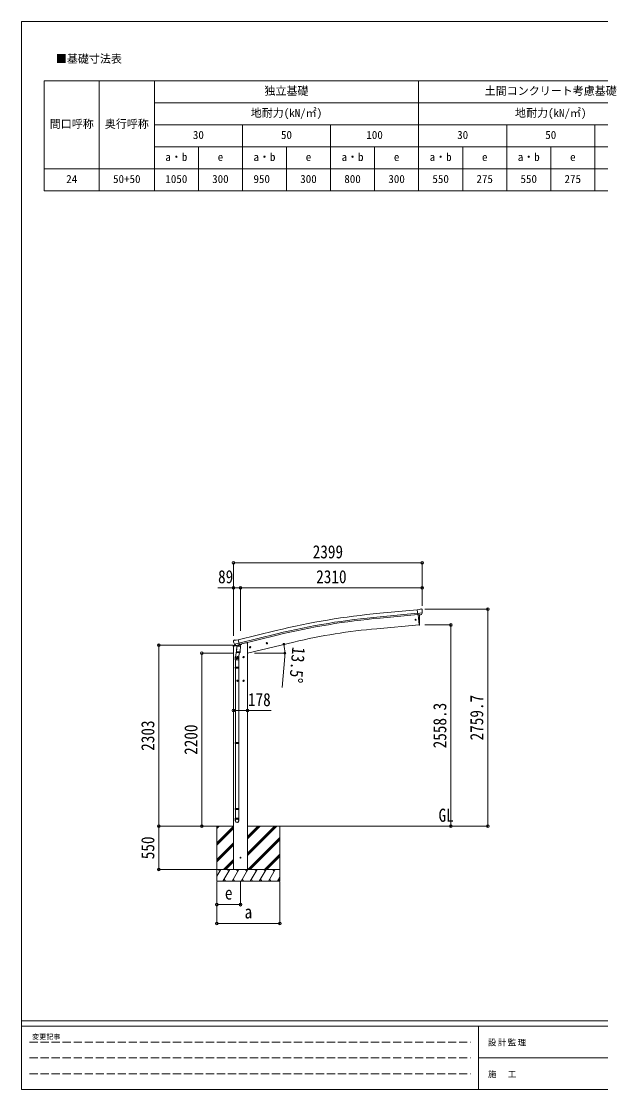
# Model space of a CAD drawing. Units: millimetres at full size, sheet at 1:35, with parts at other scales. Extents: x -9783 to 9892, y -6828 to 6752.
# Drawn here: x -9783 to -2418, y -6828 to 6752 of the extents above; entities that cross this region are included whole.
import ezdxf
from ezdxf.enums import TextEntityAlignment as Align

# ---------------------------------------------------------------- set-up
doc = ezdxf.new("R2010")
doc.units = ezdxf.units.MM
doc.header["$LTSCALE"] = 35
doc.header["$PDMODE"] = 32
doc.header["$PDSIZE"] = 35
doc.linetypes.add('DASHED3', pattern=[4, 3, -1])
for name, color, linetype, lineweight in [('0-0_0', 7, 'Continuous', 9), ('0-1_本体', 4, 'Continuous', 9), ('0-2_部品', 7, 'Continuous', 9), ('0-A_寸法', 6, 'Continuous', 9), ('1-0_FRAME', 7, 'Continuous', 18), ('F-0_240', 7, 'Continuous', 9)]:
    doc.layers.add(name, color=color, linetype=linetype, lineweight=lineweight)
doc.styles.add('ＭＳ ゴシック', font='')
doc.styles.get('ＭＳ ゴシック').set_extended_font_data('MS Gothic')

msp = doc.modelspace()

# ---------------------------------------------------------------- linework, layer by layer
at = {"layer": '0-0_0', "color": 6}
for p, q in [((-3853.93, -3479.84), (-3853.93, -720.14)), ((-4322.94, -921.54), (-4322.94, -3479.84))]:
    msp.add_line(p, q, dxfattribs=at)
at = {"layer": '0-0_0'}
for p, q in [((-7682.72, -3479.88), (-7085.83, -3479.88)), ((-7296.83, -3507.22), (-7269.45, -3479.84)), ((-7296.83, -3493.08), (-7283.59, -3479.84)), ((-7296.83, -3479.88), (-7296.83, -4179.83)), ((-7296.83, -3691.06), (-7085.83, -3480.07)), ((-7296.83, -3705.21), (-7085.83, -3494.21)), ((-7296.83, -3719.35), (-7085.83, -3508.35)), ((-6907.83, -3850.85), (-6536.82, -3479.84)), ((-6907.83, -3822.56), (-6565.1, -3479.84)), ((-6907.83, -3836.7), (-6550.96, -3479.84)), ((-6907.83, -3638.72), (-6748.95, -3479.84)), ((-6907.83, -3624.57), (-6763.09, -3479.84)), ((-6907.83, -3610.43), (-6777.24, -3479.84)), ((-6907.83, -3479.88), (-4321.38, -3479.88)), ((-6496.83, -3479.84), (-6496.83, -4179.83)), ((-6902.97, -4029.84), (-6496.83, -3623.7)), ((-6888.83, -4029.84), (-6496.83, -3637.84)), ((-6874.69, -4029.84), (-6496.83, -3651.98)), ((-7296.83, -3903.19), (-7085.83, -3692.2)), ((-7296.83, -3917.34), (-7085.83, -3706.34)), ((-7296.83, -3931.48), (-7085.83, -3720.48)), ((-7211.34, -4029.84), (-7085.83, -3904.33)), ((-7197.2, -4029.84), (-7085.83, -3918.47)), ((-7183.06, -4029.84), (-7085.83, -3932.61)), ((-6690.84, -4029.84), (-6496.83, -3835.83)), ((-6676.7, -4029.84), (-6496.83, -3849.97)), ((-6662.56, -4029.84), (-6496.83, -3864.11)), ((-7296.83, -4113.67), (-7248.43, -4029.83)), ((-6496.83, -4029.84), (-7296.83, -4029.84)), ((-7263.43, -4055.82), (-7278.43, -4029.83)), ((-7219.57, -4179.83), (-7132.96, -4029.83)), ((-7147.97, -4055.82), (-7162.97, -4029.84)), ((-7104.1, -4179.83), (-7017.49, -4029.84)), ((-6907.83, -4029.84), (-7085.83, -4029.84)), ((-7032.49, -4055.82), (-7047.5, -4029.83)), ((-6988.63, -4179.83), (-6902.02, -4029.84)), ((-6917.02, -4055.82), (-6932.03, -4029.83)), ((-6873.16, -4179.83), (-6786.55, -4029.84)), ((-6801.55, -4055.82), (-6816.55, -4029.83)), ((-6757.69, -4179.83), (-6671.08, -4029.84)), ((-6701.08, -4029.84), (-6686.08, -4055.82)), ((-6642.22, -4179.83), (-6555.61, -4029.84)), ((-6570.61, -4055.82), (-6585.61, -4029.83)), ((-7296.83, -4179.83), (-6496.83, -4179.83)), ((-7204.57, -4153.86), (-7189.57, -4179.83)), ((-7089.1, -4153.85), (-7074.1, -4179.83)), ((-6973.63, -4153.86), (-6958.63, -4179.83)), ((-6858.16, -4153.86), (-6843.16, -4179.83)), ((-6742.69, -4153.86), (-6727.69, -4179.83)), ((-6627.22, -4153.86), (-6612.22, -4179.83)), ((-6526.75, -4179.83), (-6496.83, -4128.02)), ((-6511.75, -4153.86), (-6496.83, -4179.69))]:
    msp.add_line(p, q, dxfattribs=at)
msp.add_circle((-6996.83, -3879.84), 5, dxfattribs=at)
at = {"layer": '0-1_本体'}
for p, q in [((-5226.82, -773.28), (-4749.5, -729.96)), ((-5222.91, -816.32), (-4745.79, -773.02)), ((-5221.39, -833.04), (-4744.12, -789.72)), ((-4736.82, -792.89), (-4725.56, -921.51)), ((-4725.56, -921.51), (-5263.5, -968.57)), ((-7026.36, -1109.69), (-6543.51, -992.11)), ((-6533.29, -1034.1), (-7016.3, -1151.6)), ((-7012.36, -1168.03), (-6529.32, -1050.41)), ((-7085.83, -4029.84), (-7085.83, -1193.28)), ((-6983.84, -1162.32), (-6931.83, -1149.84)), ((-6907.83, -1149.84), (-6931.83, -1149.84)), ((-6319.74, -1138.65), (-6907.83, -1279.84)), ((-6907.83, -1149.84), (-6907.83, -4029.84))]:
    msp.add_line(p, q, dxfattribs=at)
at = {"layer": '0-1_本体', "color": 6}
msp.add_line((-6907.83, -2010.02), (-7085.83, -2010.02), dxfattribs=at)
at = {"layer": '0-1_本体'}
for centre, radius, start, end in [((-4412.8, -9741.86), 9005.44, 95.18612, 103.68612), ((-4412.8, -9741.86), 8962.23, 95.18612, 103.68612), ((-4412.8, -9741.86), 8945.44, 95.18612, 103.68612), ((-4617.23, -8346.98), 7406.65, 95.00571, 103.2889)]:
    msp.add_arc(centre, radius, start, end, dxfattribs=at)
at = {"layer": '0-2_部品'}
for p, q in [((-4722.88, -726.53), (-4749.45, -728.85)), ((-4743.79, -793.52), (-4749.45, -728.85)), ((-4686.58, -768.82), (-4745.5, -773.97)), ((-4733.83, -792.64), (-4743.79, -793.52)), ((-4725.76, -919.22), (-4736.82, -792.89)), ((-4722.88, -726.53), (-4711.16, -719.76)), ((-4696.26, -718.18), (-4709.92, -719.37)), ((-4700.22, -789.7), (-4707.93, -790.38)), ((-4697.83, -788.31), (-4686.9, -769.37)), ((-4687.12, -723.93), (-4692.61, -719.33)), ((-4686.06, -725.97), (-4685.94, -727.31)), ((-4725.52, -921.99), (-4725.76, -919.22)), ((-4722.91, -921.6), (-4725.52, -921.99)), ((-7088.4, -1193.89), (-7046.7, -1183.88)), ((-7088.4, -1187), (-7088.4, -1193.89)), ((-7087.66, -1126.29), (-7087.38, -1127.44)), ((-7083.44, -1117.71), (-7087.29, -1124.01)), ((-7060.71, -1177.99), (-7086.1, -1184.09)), ((-7080.34, -1115.47), (-7067.16, -1112.3)), ((-7073.6, -1166.6), (-7016.1, -1152.79)), ((-7056.75, -1181.51), (-7073.13, -1167.02)), ((-7052.6, -1114.98), (-7065.86, -1112.28)), ((-7054.04, -1182.07), (-7046.52, -1180.27)), ((-7053.29, -1181.61), (-7051.76, -1181.25)), ((-7052.6, -1114.98), (-7026.67, -1108.75)), ((-7051.76, -1181.25), (-7015.06, -1172.43)), ((-7049.92, -1181.47), (-7049.97, -1182.22)), ((-7049.22, -1183.26), (-7023.4, -1189.69)), ((-7042.3, -1188.6), (-7046.97, -1255.44)), ((-6996.61, -1191.8), (-7042.3, -1188.6)), ((-7040.52, -1185.42), (-7040.75, -1188.71)), ((-7021.01, -1174.26), (-7022.03, -1188.87)), ((-7015.06, -1172.43), (-7013.53, -1172.07)), ((-7011.97, -1169.96), (-7011.03, -1170.03)), ((-7011.03, -1170.03), (-6997.72, -1185.35)), ((-7007.08, -1174.37), (-6987.67, -1169.71)), ((-7001.29, -1258.63), (-6996.61, -1191.8)), ((-6997.72, -1185.35), (-6998.16, -1191.69)), ((-6983.84, -1161.09), (-6983.84, -1164.85)), ((-6884.26, -1207.43), (-6864.81, -1202.76)), ((-6879.7, -1199.65), (-6881.83, -1206.85)), ((-6872.4, -1197.9), (-6879.7, -1199.65)), ((-6872.2, -1214.82), (-6876.87, -1195.37)), ((-6867.24, -1203.35), (-6872.4, -1197.9)), ((-6869.37, -1210.54), (-6867.24, -1203.35)), ((-6670.33, -1156.07), (-6650.88, -1151.4)), ((-6665.77, -1148.29), (-6667.9, -1155.49)), ((-6658.47, -1146.54), (-6665.77, -1148.29)), ((-6658.27, -1163.46), (-6662.94, -1144.01)), ((-6653.3, -1151.98), (-6658.47, -1146.54)), ((-6655.44, -1159.18), (-6653.3, -1151.98)), ((-7063.31, -1364), (-7063.31, -1329.65)), ((-7045.24, -1230.67), (-7061.16, -1326.84)), ((-7047.83, -1267.91), (-7046.96, -1255.44)), ((-7047.44, -1269.26), (-7047.44, -1269.26)), ((-7001.29, -1258.63), (-7046.97, -1255.44)), ((-7026.83, -1330.08), (-7046.83, -1330.08)), ((-7045.99, -1270.04), (-7004.29, -1272.96)), ((-7036.83, -1322.57), (-7043.33, -1326.32)), ((-7043.33, -1326.32), (-7043.33, -1333.83)), ((-7043.33, -1333.83), (-7036.83, -1337.58)), ((-7036.83, -1340.08), (-7036.83, -1320.08)), ((-7030.33, -1326.32), (-7036.83, -1322.57)), ((-7009.72, -1272.58), (-7020.45, -1336.17)), ((-7017.31, -1329.35), (-7017.31, -1364)), ((-7001.3, -1258.63), (-7002.19, -1271.33)), ((-6946.83, -1330.08), (-6966.83, -1330.08)), ((-6956.83, -1322.57), (-6963.33, -1326.32)), ((-6963.33, -1326.32), (-6963.33, -1333.83)), ((-6963.33, -1333.83), (-6956.83, -1337.58)), ((-6956.83, -1340.08), (-6956.83, -1320.08)), ((-6950.33, -1326.32), (-6956.83, -1322.57)), ((-7017.31, -1364), (-7063.31, -1364)), ((-7063.31, -1460), (-7062.31, -1458)), ((-7017.31, -1460), (-7063.31, -1460)), ((-7017.31, -1468), (-7063.31, -1468)), ((-7018.31, -1458), (-7062.31, -1458)), ((-7018.31, -1470), (-7062.31, -1470)), ((-7061.31, -1364), (-7061.31, -1458)), ((-7061.31, -1470), (-7061.31, -2414.19)), ((-7019.31, -1364), (-7019.31, -1458)), ((-7019.31, -1470), (-7019.31, -2414.19)), ((-7017.31, -1460), (-7018.31, -1458)), ((-7017.31, -1468), (-7018.31, -1470)), ((-7017.31, -1460), (-7017.31, -1468)), ((-7036.83, -1622.57), (-7043.33, -1626.32)), ((-7043.33, -1626.32), (-7043.33, -1633.83)), ((-7036.83, -1640.08), (-7036.83, -1620.08)), ((-7030.33, -1626.32), (-7036.83, -1622.57)), ((-6956.83, -1622.57), (-6963.33, -1626.32)), ((-6963.33, -1626.32), (-6963.33, -1633.83)), ((-6956.83, -1640.08), (-6956.83, -1620.08)), ((-6950.33, -1626.32), (-6956.83, -1622.57)), ((-7026.83, -1630.08), (-7046.83, -1630.08)), ((-7043.33, -1633.83), (-7036.83, -1637.58)), ((-6946.83, -1630.08), (-6966.83, -1630.08)), ((-6963.33, -1633.83), (-6956.83, -1637.58)), ((-7063.31, -2416.19), (-7062.31, -2414.19)), ((-7017.31, -2416.19), (-7063.31, -2416.19)), ((-7017.31, -2424.19), (-7063.31, -2424.19)), ((-7018.31, -2414.19), (-7062.31, -2414.19)), ((-7018.31, -2426.19), (-7062.31, -2426.19)), ((-7061.31, -2426.19), (-7061.31, -3254.38)), ((-7019.31, -2426.19), (-7019.31, -3254.38)), ((-7017.31, -2416.19), (-7018.31, -2414.19)), ((-7017.31, -2424.19), (-7018.31, -2426.19)), ((-7017.31, -2416.19), (-7017.31, -2424.19)), ((-7063.31, -3256.38), (-7062.31, -3254.38)), ((-7017.31, -3256.38), (-7063.31, -3256.38)), ((-7018.31, -3254.38), (-7062.31, -3254.38)), ((-7017.31, -3256.38), (-7018.31, -3254.38)), ((-7017.31, -3256.38), (-7017.31, -3264.38)), ((-7017.31, -3264.38), (-7063.31, -3264.38)), ((-7063.31, -3410.52), (-7063.31, -3376.38)), ((-7017.31, -3376.38), (-7063.31, -3376.38)), ((-7018.31, -3266.38), (-7062.31, -3266.38)), ((-7061.31, -3266.38), (-7061.31, -3376.38)), ((-7019.31, -3266.38), (-7019.31, -3376.38)), ((-7017.31, -3264.38), (-7018.31, -3266.38)), ((-7017.31, -3410.52), (-7017.31, -3376.38))]:
    msp.add_line(p, q, dxfattribs=at)
for points in [[(-4733.83, -792.64), (-4733.55, -792.71), (-4708.18, -790.49), (-4707.93, -790.38)], [(-4720.37, -918.77), (-4719.53, -893.14), (-4719.33, -866.65), (-4719.8, -840.16), (-4720.95, -813.69), (-4722.45, -791.73)], [(-4686.51, -768.19), (-4686.8, -769.17), (-4686.9, -769.37)], [(-7073.87, -1166.02), (-7073.29, -1166.86), (-7073.13, -1167.02)], [(-7021.24, -1174.2), (-7021.48, -1174.35), (-7046.24, -1180.3), (-7046.52, -1180.27)], [(-7021.24, -1174.2), (-7011.52, -1171.86), (-7026.67, -1108.75)], [(-6881.83, -1206.85), (-6876.67, -1212.29), (-6869.37, -1210.54)], [(-6667.9, -1155.49), (-6662.73, -1160.93), (-6655.44, -1159.18)], [(-7036.83, -1337.58), (-7030.33, -1333.83), (-7030.33, -1326.32)], [(-6956.83, -1337.58), (-6950.33, -1333.83), (-6950.33, -1326.32)], [(-7063.31, -1460), (-7063.31, -1468), (-7062.31, -1470)], [(-7036.83, -1637.58), (-7030.33, -1633.83), (-7030.33, -1626.32)], [(-6956.83, -1637.58), (-6950.33, -1633.83), (-6950.33, -1626.32)], [(-7063.31, -2416.19), (-7063.31, -2424.19), (-7062.31, -2426.19)], [(-7063.31, -3256.38), (-7063.31, -3264.38), (-7062.31, -3266.38)]]:
    msp.add_lwpolyline(points, dxfattribs=at)
for centre, radius in [((-4771.67, -854.37), 6.5), ((-6874.54, -1205.1), 8.5), ((-6874.54, -1205.1), 7.7), ((-6874.54, -1205.1), 6.5), ((-6660.6, -1153.74), 8.5), ((-6660.6, -1153.74), 7.7), ((-6660.6, -1153.74), 6.5), ((-7036.83, -1330.08), 8.5), ((-7036.83, -1330.08), 7.7), ((-7036.83, -1330.08), 6.5), ((-6956.83, -1330.08), 8.5), ((-6956.83, -1330.08), 7.7), ((-6956.83, -1330.08), 6.5), ((-7036.83, -1630.08), 8.5), ((-7036.83, -1630.08), 7.7), ((-7036.83, -1630.08), 6.5), ((-6956.83, -1630.08), 8.5), ((-6956.83, -1630.08), 7.7), ((-6956.83, -1630.08), 6.5)]:
    msp.add_circle(centre, radius, dxfattribs=at)
at = {"layer": '0-2_部品', "color": 4}
msp.add_circle((-6996.83, -3879.84), 4.5, dxfattribs=at)
at = {"layer": '0-2_部品'}
for centre, radius, start, end in [((-4709.66, -722.36), 3, 95, 120), ((-4695.82, -723.16), 5, 50.00648, 94.99352), ((-4887.57, -744.95), 202.4, 353.4085, 5), ((-4723.35, -918.64), 3, 278.50322, 357.46219), ((-7085.4, -1187), 3, 103.5, 180), ((-6890.58, -1080.19), 202.4, 193.5, 205.09125), ((-7079.17, -1120.33), 5, 103.5, 148.5), ((-7066.46, -1115.22), 3, 78.5, 103.5), ((-7053.41, -1181.13), 0.5, 248.23754, 283.5), ((-7050.42, -1181.44), 0.5, 356, 103.5), ((-7048.98, -1182.28), 1, 176, 256), ((-7023.05, -1188.72), 1.03, 250.03897, 351.96569), ((-7020.41, -1174.34), 0.604, 100.59842, 172.20595), ((-7013.64, -1171.58), 0.5, 283.5, 318.76246), ((-6988.84, -1164.85), 5, 283.5, 0), ((-7033.31, -1329.65), 30, 177.45142, 180), ((-7045.89, -1268.08), 1.95, 175.04017, 217.47766), ((-7045.85, -1268.05), 2, 217.40962, 266), ((-7004.15, -1270.96), 2, 266, 349.46843)]:
    msp.add_arc(centre, radius, start, end, dxfattribs=at)
for centre, major_axis, ratio, start_param, end_param in [((-4700.49, -786.71), (1.62, -2.54), 0.997631, 5.80419048, 5.89294842), ((-4700.56, -786.6), (-3.5, 2.17), 0.650902, 2.11455212, 2.18736272), ((-4700.43, -786.8), (1.62, -2.54), 0.997631, 5.96575902, 6.76218013), ((-4681.73, -721.93), (-15.35, 3.44), 0.101033, 5.97514262, 5.97537366), ((-4689.05, -726.23), (2.71, -1.31), 0.997474, 0.53665673, 1.32256522), ((-7084.74, -1125.58), (-1.57, -2.57), 0.99628, 4.71238898, 5.49965061), ((-7054.76, -1179.25), (-0.73, -2.92), 0.997631, 5.80419048, 6.60061159), ((-7054.71, -1179.02), (2.63, 3.16), 0.650902, 4.09582259, 4.16863319), ((-7054.74, -1179.15), (-0.73, -2.92), 0.997631, 0.39023689, 0.47899483), ((-7040.31, -1329.35), (23, 0), 0.996195, 2.55602575, 6.56630284), ((-7040.31, -1329.35), (21, 0), 0.996195, 2.93491471, 5.95123941), ((-7040.31, -3408.78), (-23, 0), 0.996195, 3.14159265, 6.28318531), ((-7040.31, -3410.52), (-23, 0), 0.996195, 3.14159265, 6.28318531), ((-7040.31, -3410.52), (0, -23.43), 0.981806, 4.71238898, 7.85398163)]:
    msp.add_ellipse(centre, major_axis=major_axis, ratio=ratio, start_param=start_param, end_param=end_param, dxfattribs=at)
msp.add_ellipse((-7040.31, -3410.52), major_axis=(21, 0), ratio=0.996195, dxfattribs=at)
at = {"layer": '0-A_寸法'}
for p, q in [((-7085.83, -131.48), (-4686.83, -131.48)), ((-4686.83, -131.48), (-4686.83, -448.1)), ((-7085.83, -448.1), (-7085.83, -1060.32)), ((-7085.83, -448.1), (-6996.83, -448.1)), ((-6996.83, -448.1), (-6996.83, -995.95)), ((-6996.83, -448.1), (-4686.83, -448.1)), ((-4686.83, -448.1), (-4686.83, -677.1)), ((-3853.93, -720.14), (-4651.77, -720.14)), ((-4322.94, -921.54), (-4651.77, -921.54)), ((-8035.41, -3479.84), (-8035.41, -1176.84)), ((-8035.41, -1176.84), (-7090.32, -1176.84)), ((-7487.44, -3479.84), (-7487.44, -1279.84)), ((-7487.44, -1279.84), (-7090.32, -1279.84)), ((-6818.33, -1279.84), (-6431.48, -1279.84)), ((-6434.33, -1322.29), (-6468.69, -1714.79)), ((-6907.83, -2010.02), (-6607.83, -2010.02)), ((-8035.41, -3479.84), (-7307.29, -3479.84)), ((-8035.41, -4029.84), (-8035.41, -3479.84)), ((-4322.94, -3479.84), (-4651.77, -3479.84)), ((-3853.93, -3479.84), (-4322.94, -3479.84)), ((-8035.41, -4029.84), (-7307.29, -4029.84)), ((-7297.08, -4716.2), (-7297.08, -4187.25)), ((-7297.08, -4476.22), (-7297.08, -4187.25)), ((-6996.83, -4476.22), (-6996.83, -4187.25)), ((-6497.08, -4716.2), (-6497.08, -4187.25)), ((-6996.83, -4476.22), (-7297.08, -4476.22)), ((-7297.08, -4716.2), (-6497.08, -4716.2))]:
    msp.add_line(p, q, dxfattribs=at)
msp.add_lwpolyline([(-7085.83, -131.48), (-7085.83, -448.1), (-7285.83, -448.1)], dxfattribs=at)
for centre in [(-6445.93, -1166.18), (-6432.48, -1279.84)]:
    msp.add_circle(centre, 10.62, dxfattribs=at)
for start, end in [(0, 13.5), (354.99678, 0)]:
    msp.add_arc((-6919.33, -1279.84), 486.86, start, end, dxfattribs=at)
for p in [(-7085.83, -131.48), (-4686.83, -131.48), (-7085.83, -448.1), (-6996.83, -448.1), (-4686.83, -448.1), (-3853.93, -720.14), (-4322.94, -921.54), (-8035.41, -1176.84), (-7487.44, -1279.84), (-7085.83, -2010.02), (-6907.83, -2010.02), (-8035.41, -3479.84), (-7487.44, -3479.84), (-4322.94, -3479.84), (-3853.93, -3479.84), (-8035.41, -4029.84), (-7297.08, -4476.22), (-6996.83, -4476.22), (-7297.08, -4716.2), (-6497.08, -4716.2)]:
    msp.add_point(p, dxfattribs=at)
at = {"layer": '1-0_FRAME'}
for p, q in [((-9492.16, 5995.98), (-1372.16, 5995.98)), ((-9492.16, 5995.98), (-9492.16, 4595.98)), ((-8792.16, 5995.98), (-8792.16, 4595.98)), ((-4732.16, 5995.98), (-4732.16, 4595.98)), ((-8092.16, 5715.98), (-1372.16, 5715.98)), ((-8092.16, 5435.98), (-1372.16, 5435.98)), ((-3612.16, 5435.98), (-3612.16, 4595.98)), ((-8092.16, 5155.98), (-1372.16, 5155.98)), ((-3052.16, 5155.98), (-3052.16, 4595.98))]:
    msp.add_line(p, q, dxfattribs=at)
for points in [[(-8092.16, 5995.98), (-8092.16, 5715.98), (-8092.16, 4875.98), (-8092.16, 4595.98)], [(-6972.16, 5435.98), (-6972.16, 5155.98), (-6972.16, 4595.98)], [(-5852.16, 5435.98), (-5852.16, 5155.98), (-5852.16, 4595.98)], [(-2492.16, 5435.98), (-2492.16, 4875.98), (-2492.16, 4595.98)], [(-7532.16, 5155.98), (-7532.16, 4875.98), (-7532.16, 4595.98)], [(-6412.16, 5155.98), (-6412.16, 4875.98), (-6412.16, 4595.98)], [(-5292.16, 5155.98), (-5292.16, 4875.98), (-5292.16, 4595.98)], [(-4172.16, 5155.98), (-4172.16, 4875.98), (-4172.16, 4595.98)], [(-9492.16, 4875.98), (-8092.16, 4875.98), (-1372.16, 4875.98)], [(-9492.16, 4595.98), (-8792.16, 4595.98), (-4732.16, 4595.98), (-2492.16, 4595.98), (-1372.16, 4595.98)]]:
    msp.add_lwpolyline(points, dxfattribs=at)
at = {"layer": 'F-0_240', "color": 5}
for p, q in [((-9783.03, 6751.9), (-9783.03, -6828.1)), ((-9783.03, 6751.9), (9396.97, 6751.9)), ((-9783.03, -5953.1), (9396.97, -5953.1)), ((-9783.03, -6023.1), (6285.75, -6023.1)), ((-3969.25, -6023.1), (-3969.25, -6828.1)), ((-3969.25, -6425.6), (3205.75, -6425.6)), ((-9783.03, -6828.1), (9396.97, -6828.1))]:
    msp.add_line(p, q, dxfattribs=at)
at = {"layer": 'F-0_240', "color": 4, "linetype": 'DASHED3'}
for p, q in [((-9678.03, -6224.35), (-4074.25, -6224.35)), ((-9678.03, -6425.6), (-4074.25, -6425.6)), ((-9678.03, -6626.85), (-4074.25, -6626.85))]:
    msp.add_line(p, q, dxfattribs=at)

# ---------------------------------------------------------------- texts
at = {"layer": '0-0_0', "style": 'ＭＳ ゴシック', "width": 0.85}
msp.add_text('GL', height=166.8, dxfattribs=at).set_placement((-4478.28, -3472.9), align=Align.BOTTOM_LEFT)
at = {"layer": '0-A_寸法', "color": 7, "style": 'ＭＳ ゴシック', "width": 0.85}
for s, p in [('2399', (-6078.83, -124.48)), ('89', (-7282.08, -441.1)), ('2310', (-6034.33, -441.1)), ('178', (-6902.21, -2003.02)), ('e', (-7195.21, -4461.85)), ('a', (-6945.21, -4701.82))]:
    msp.add_text(s, height=166.8, dxfattribs=at).set_placement(p, align=Align.BOTTOM_LEFT)
for s, rotation, p in [('13.5°', 264.997, (-6387.18, -1192.16)), ('2759.7', 90, (-3860.93, -2388.74)), ('2558.3', 90, (-4329.94, -2489.44)), ('2303', 90, (-8042.41, -2520.84)), ('2200', 90, (-7494.44, -2572.34)), ('550', 90, (-8042.41, -3899.21))]:
    msp.add_text(s, height=166.8, rotation=rotation, dxfattribs=at).set_placement(p, align=Align.BOTTOM_LEFT)
at = {"layer": '1-0_FRAME', "style": 'ＭＳ ゴシック'}
for s, p in [('■基礎寸法表', (-9344.74, 6193.99)), ('独立基礎', (-6692.16, 5785.98)), ('土間コンクリート考慮基礎', (-3892.16, 5785.98)), ('地耐力(kN/㎡)', (-6867.16, 5505.98)), ('地耐力(kN/㎡)', (-3507.16, 5505.98)), ('間口呼称', (-9422.16, 5365.98)), ('奥行呼称', (-8722.16, 5365.98)), ('30', (-7602.16, 5225.98)), ('50', (-6482.16, 5225.98)), ('100', (-5397.16, 5225.98)), ('30', (-4242.16, 5225.98)), ('50', (-3122.16, 5225.98)), ('a・b', (-7952.16, 4945.98)), ('e', (-7287.16, 4945.98)), ('a・b', (-6832.16, 4945.98)), ('e', (-6167.16, 4945.98)), ('a・b', (-5712.16, 4945.98)), ('e', (-5047.16, 4945.98)), ('a・b', (-4592.16, 4945.98)), ('e', (-3927.16, 4945.98)), ('a・b', (-3472.16, 4945.98)), ('e', (-2807.16, 4945.98)), ('24', (-9212.16, 4665.98)), ('50+50', (-8617.16, 4665.98)), ('1050', (-7952.16, 4665.98)), ('300', (-7357.16, 4665.98)), ('950', (-6832.16, 4665.98)), ('300', (-6237.16, 4665.98)), ('800', (-5677.16, 4665.98)), ('300', (-5117.16, 4665.98)), ('550', (-4557.16, 4665.98)), ('275', (-3997.16, 4665.98)), ('550', (-3437.16, 4665.98)), ('275', (-2877.16, 4665.98))]:
    msp.add_text(s, height=102.6, dxfattribs=at).set_placement(p, align=Align.BOTTOM_LEFT)
at = {"layer": 'F-0_240', "style": 'ＭＳ ゴシック'}
msp.add_text('変更記事', height=64.15, dxfattribs=at).set_placement((-9646.27, -6206.85), align=Align.BOTTOM_LEFT)
at = {"layer": 'F-0_240', "char_height": 76.98, "attachment_point": 7, "style": 'ＭＳ ゴシック'}
for s, insert in [('\\T1.17;設計監理', (-3851.04, -6276.85)), ('\\T1.17;施\u3000工', (-3851.04, -6679.35))]:
    msp.add_mtext(s, dxfattribs=dict(at, insert=insert))

doc.saveas('drawing.dxf')
